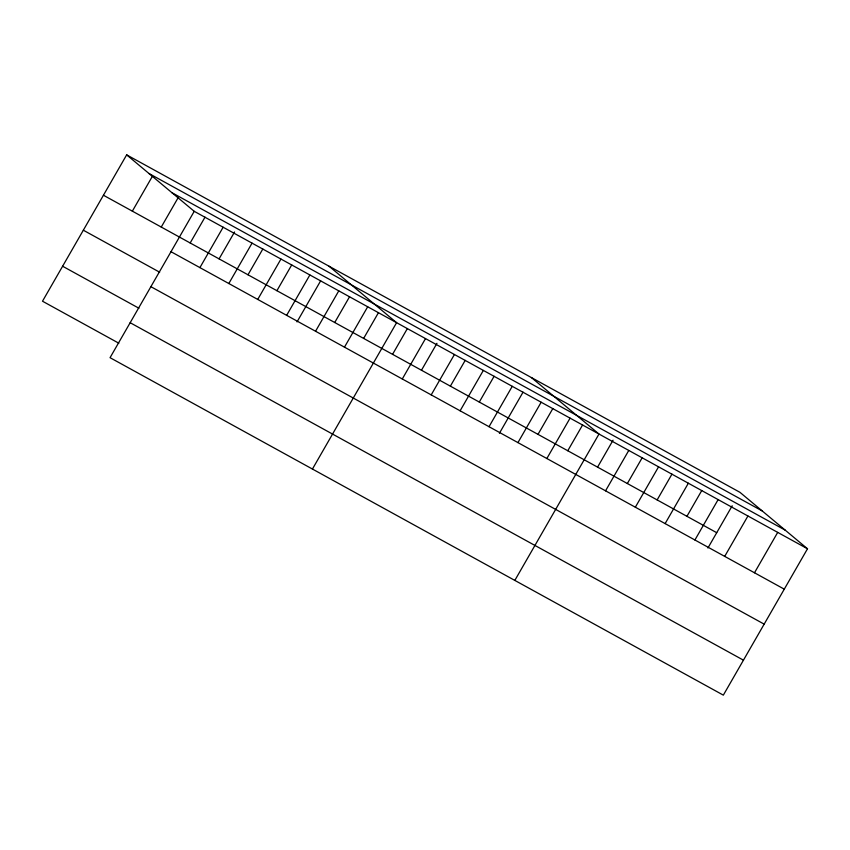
<?xml version="1.0" encoding="UTF-8"?>
<svg xmlns="http://www.w3.org/2000/svg" width="850" height="850" viewBox="0 0 850 850"><rect width="100%" height="100%" fill="white"/><g stroke="black" fill="none" stroke-linecap="round" stroke-linejoin="round"><path stroke-width="1.27" d="M126.661 154.859L194.225 211.321L110.054 357.68L723.339 695.141L807.5 548.781L739.946 492.32L126.661 154.859L42.5 301.219L118.83 343.219M132.356 211.151L152.352 176.375M161.266 227.056L178.032 197.891M190.177 242.972L205.009 217.164M199.909 267.612L223.136 227.226M219.087 258.878L234.568 231.954M228.82 283.528L252.046 243.143M247.998 274.784L262.831 248.986M257.731 299.434L280.957 259.048M276.909 290.7L291.741 264.892M286.641 315.339L309.868 274.954M297.022 321.906L320.663 280.797M315.552 331.245L338.778 290.87M334.73 322.511L349.573 296.714M344.473 347.161L367.689 306.776M363.641 338.417L378.484 312.619M312.439 469.041L396.599 322.681L329.046 266.22M392.562 354.333L407.394 328.525M402.294 378.973L425.51 338.587M421.473 370.239L436.953 343.315M431.205 394.889L454.421 354.503M450.383 386.144L465.216 360.347M460.116 410.794L483.342 370.409M479.294 402.061L494.126 376.252M489.026 426.7L512.253 386.314M499.407 433.266L523.037 392.169M517.937 442.616L541.163 402.231M537.997 434.361L552.829 408.553M546.847 458.522L570.074 418.136M567.779 450.744L582.611 424.947M514.824 580.412L598.984 434.042L531.431 377.581M597.571 467.139L613.052 440.215M605.551 490.822L628.777 450.436M627.353 483.533L642.196 457.725M635.343 507.216L658.559 466.831M657.146 499.917L671.978 474.119M665.125 523.6L688.351 483.214M686.928 516.311L701.771 490.514M694.918 539.994L718.133 499.609M707.923 548.006L732.201 505.782M724.699 556.389L747.926 516.003M754.492 572.773L777.707 532.387M148.952 173.485L762.237 510.956M171.923 192.684L785.209 530.145M194.225 211.321L807.5 548.781M103.434 195.245L716.72 532.706M170.999 251.706L784.274 589.167M83.332 230.212L159.651 272.212M150.886 286.673L764.171 624.144M62.613 266.241L138.933 308.242M130.167 322.713L743.452 660.174"/></g></svg>
